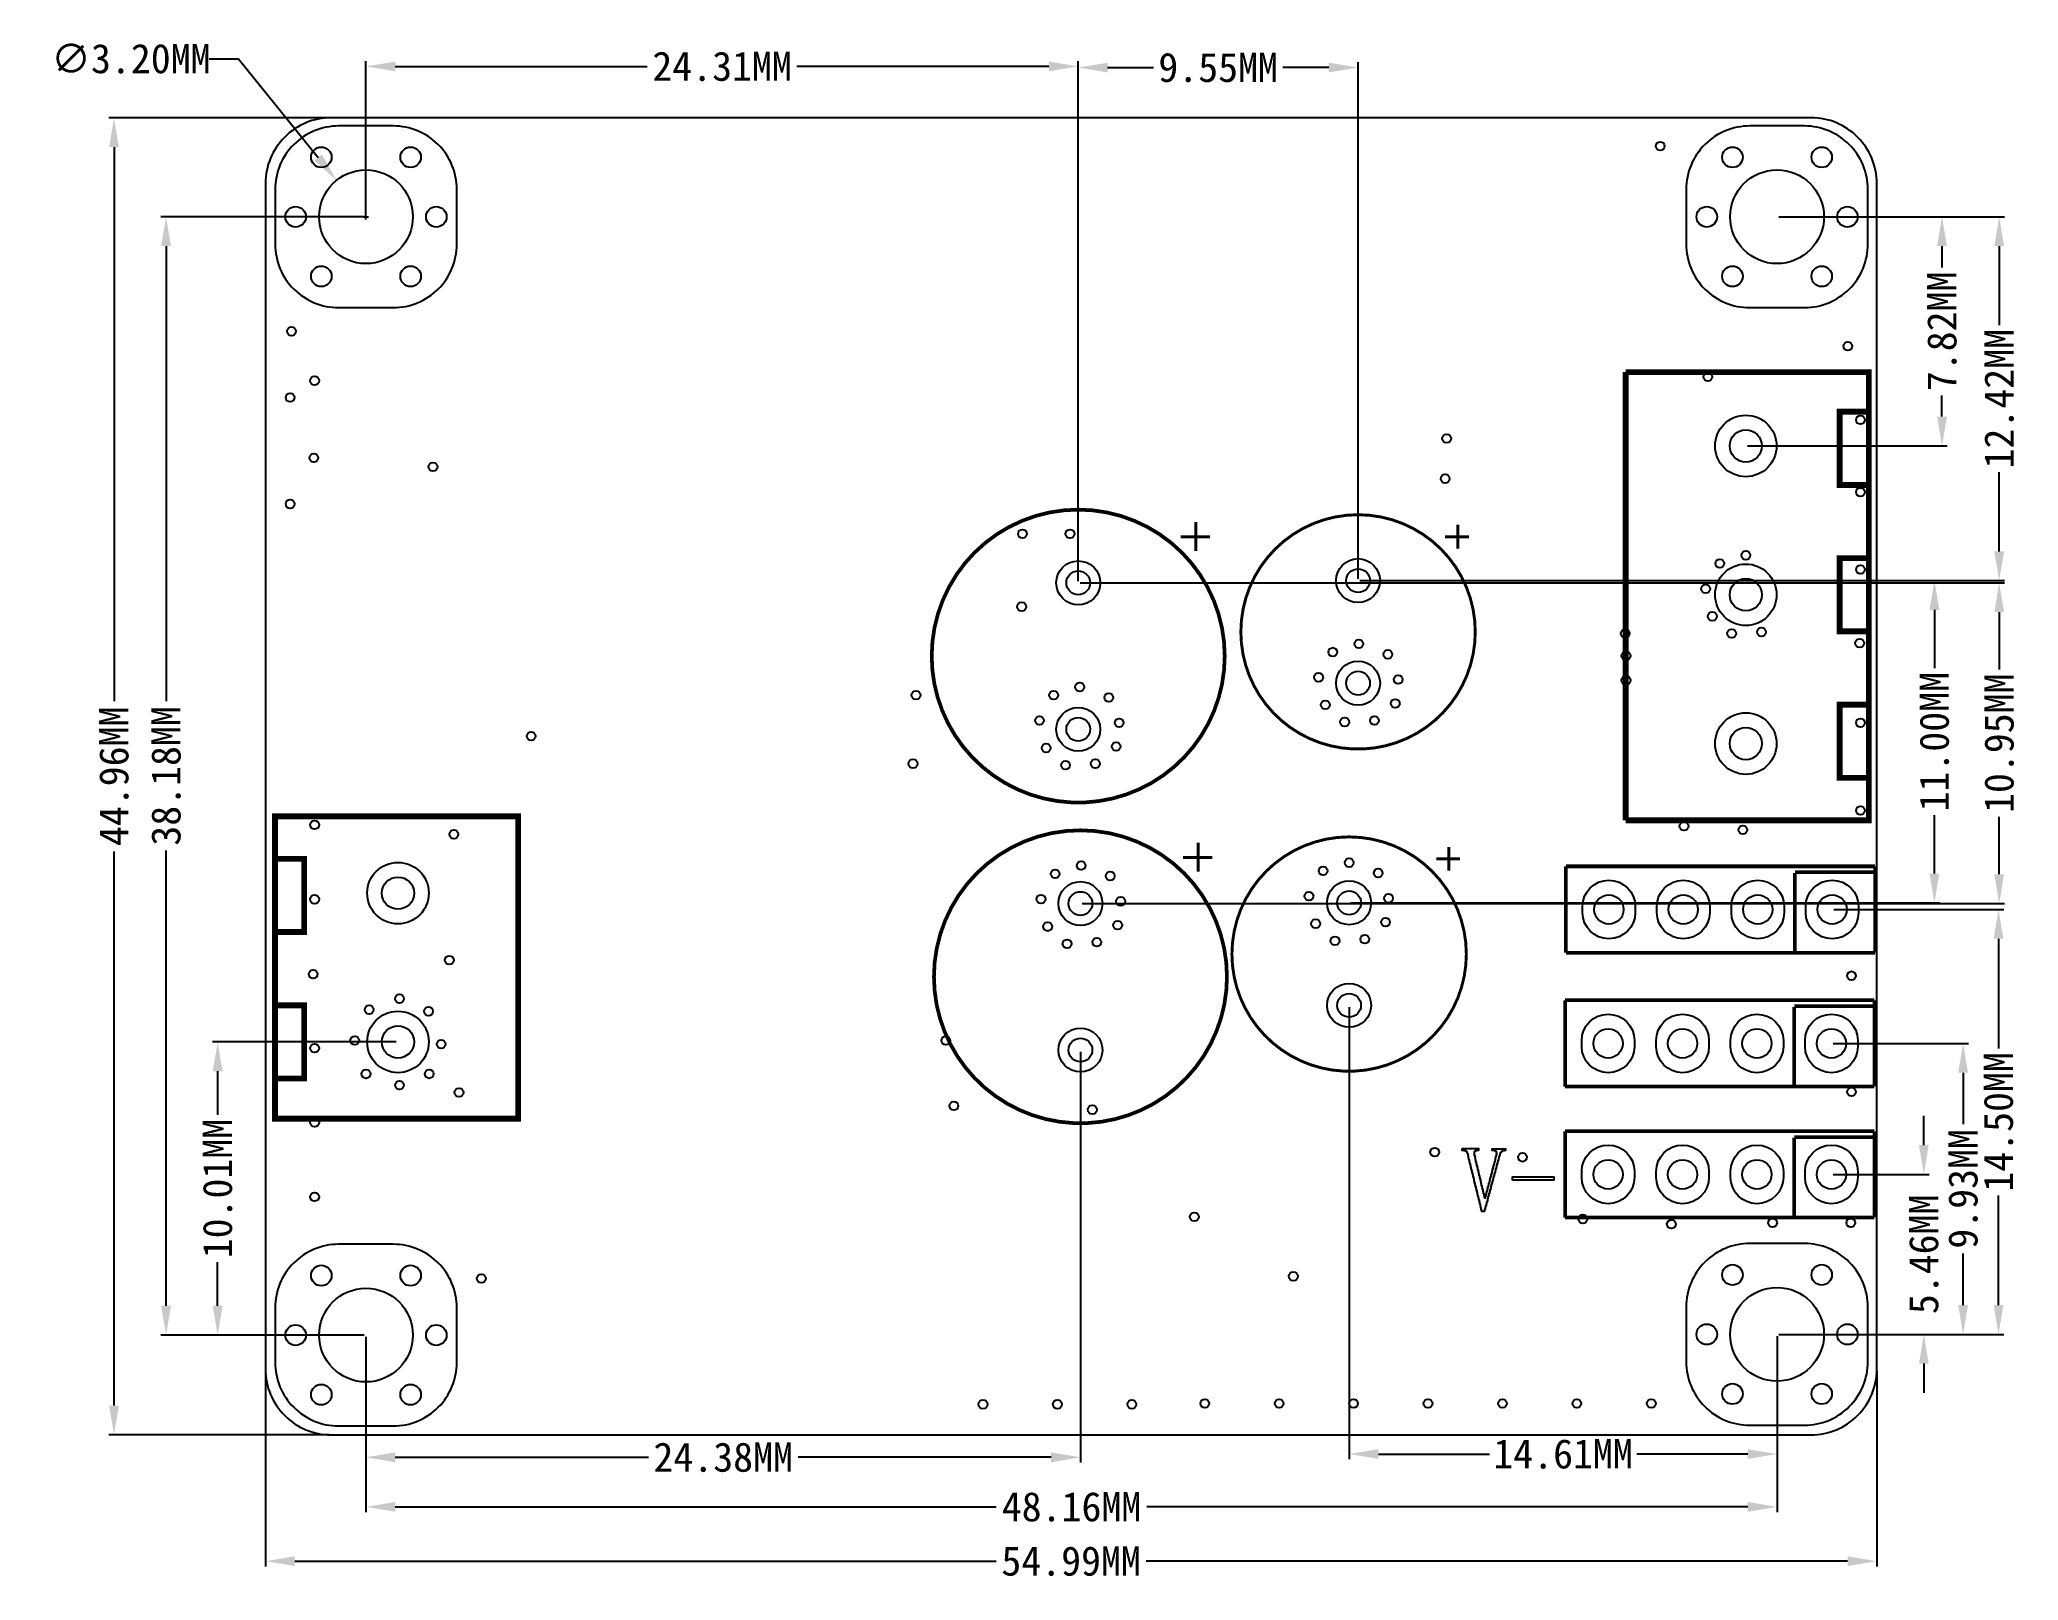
# Model space of a CAD drawing. Extents: x -7.7 to 59.8, y -5 to 47.6.
import ezdxf

# ---------------------------------------------------------------- set-up
doc = ezdxf.new("R2010")
doc.units = 0
doc.layers.get('0').update_dxf_attribs({"linetype": 'CONTINUOUS'})
doc.layers.get('Defpoints').update_dxf_attribs({"linetype": 'CONTINUOUS'})
for name, color, linetype in [('BG_OUTLINE', 254, 'CONTINUOUS'), ('BG_SILKSCREEN_TOP', 85, 'CONTINUOUS'), ('MA_NCLEGEND-1-2', 85, 'CONTINUOUS'), ('PG_SILKSCREEN_TOP', 7, 'CONTINUOUS'), ('PIN_TOP', 92, 'CONTINUOUS')]:
    doc.layers.add(name, color=color, linetype=linetype)
doc.styles.get("Standard").update_dxf_attribs({"font": 'simhei.ttf', "height": 1})
doc.dimstyles.get("Standard").update_dxf_attribs({"dimtxt": 1, "dimasz": 1, "dimexe": 0.18, "dimexo": 0.0625, "dimgap": 0.09, "dimtad": 0, "dimtoh": 1, "dimzin": 0, "dimdsep": 46, "dimtxsty": 'STANDARD', "dimcen": 0.09, "dimadec": 0, "dimazin": 0, "dimtfac": 1, "dimtofl": 0, "dimtmove": 0, "dimatfit": 3, "dimfxl": 1, "dimtolj": 1, "dimtzin": 0, "dimarcsym": 1})

# ---------------------------------------------------------------- blocks, each defined once
blk = doc.blocks.new('FIGURE_CIRCLE')
blk.add_circle((0, 0), 0.5)
blk = doc.blocks.new('*D8')
at = {"color": 0, "linetype": 'Continuous', "lineweight": -2, "transparency": 16777216}
for p, q in [((3.429, 3.341), (3.429, -2.64)), ((51.587, 3.366), (51.587, -2.64)), ((4.429, -2.46), (24.941, -2.46)), ((50.587, -2.46), (30.076, -2.46))]:
    blk.add_line(p, q, dxfattribs=at)
at = {"color": 0, "linetype": 'Continuous', "transparency": 16777216}
for points in [[(4.429, -2.293), (4.429, -2.626), (3.429, -2.46)], [(50.587, -2.293), (50.587, -2.626), (51.587, -2.46)]]:
    blk.add_solid(points, dxfattribs=at)
at = {"layer": 'Defpoints', "color": 0, "linetype": 'Continuous', "transparency": 16777216}
for p in [(3.429, 3.404), (51.587, 3.429), (51.587, -2.46)]:
    blk.add_point(p, dxfattribs=at)
at = {"color": 0, "linetype": 'Continuous', "transparency": 16777216, "insert": (27.508, -2.46), "char_height": 1, "attachment_point": 5}
blk.add_mtext('\\A1;48.16MM', dxfattribs=at)
blk = doc.blocks.new('*D9')
at = {"color": 0, "linetype": 'Continuous', "lineweight": -2, "transparency": 16777216}
for p, q in [((0, 2.173), (0, -4.495)), ((54.991, 2.173), (54.991, -4.495)), ((1, -4.315), (24.931, -4.315)), ((53.991, -4.315), (30.06, -4.315))]:
    blk.add_line(p, q, dxfattribs=at)
at = {"color": 0, "linetype": 'Continuous', "transparency": 16777216}
for points in [[(1, -4.148), (1, -4.482), (0, -4.315)], [(53.991, -4.148), (53.991, -4.482), (54.991, -4.315)]]:
    blk.add_solid(points, dxfattribs=at)
at = {"layer": 'Defpoints', "color": 0, "linetype": 'Continuous', "transparency": 16777216}
for p in [(0, 2.235), (54.991, 2.235), (0, -4.315)]:
    blk.add_point(p, dxfattribs=at)
at = {"color": 0, "linetype": 'Continuous', "transparency": 16777216, "insert": (27.495, -4.315), "char_height": 1, "attachment_point": 5}
blk.add_mtext('\\A1;54.99MM', dxfattribs=at)
blk = doc.blocks.new('*D10')
at = {"color": 0, "linetype": 'Continuous', "lineweight": -2, "transparency": 16777216}
for p, q in [((3.367, 41.58), (-3.573, 41.58)), ((-3.393, 40.58), (-3.393, 25.04)), ((-3.393, 4.404), (-3.393, 19.944)), ((3.367, 3.404), (-3.573, 3.404))]:
    blk.add_line(p, q, dxfattribs=at)
at = {"color": 0, "linetype": 'Continuous', "transparency": 16777216}
for points in [[(-3.56, 40.58), (-3.226, 40.58), (-3.393, 41.58)], [(-3.56, 4.404), (-3.226, 4.404), (-3.393, 3.404)]]:
    blk.add_solid(points, dxfattribs=at)
at = {"layer": 'Defpoints', "color": 0, "linetype": 'Continuous', "transparency": 16777216}
for p in [(-3.393, 41.58), (3.429, 41.58), (3.429, 3.404)]:
    blk.add_point(p, dxfattribs=at)
at = {"color": 0, "linetype": 'Continuous', "transparency": 16777216, "insert": (-3.393, 22.492), "char_height": 1, "attachment_point": 5, "rotation": 90}
blk.add_mtext('\\A1;38.18MM', dxfattribs=at)
blk = doc.blocks.new('*D11')
at = {"color": 0, "linetype": 'Continuous', "lineweight": -2, "transparency": 16777216}
for p, q in [((2.173, 44.958), (-5.35, 44.958)), ((-5.17, 43.958), (-5.17, 25.047)), ((-5.17, 1), (-5.17, 19.911)), ((2.173, 0), (-5.35, 0))]:
    blk.add_line(p, q, dxfattribs=at)
at = {"color": 0, "linetype": 'Continuous', "transparency": 16777216}
for points in [[(-5.336, 43.958), (-5.003, 43.958), (-5.17, 44.958)], [(-5.336, 1), (-5.003, 1), (-5.17, 0)]]:
    blk.add_solid(points, dxfattribs=at)
at = {"layer": 'Defpoints', "color": 0, "linetype": 'Continuous', "transparency": 16777216}
for p in [(2.235, 44.958), (2.235, 0), (-5.17, 0)]:
    blk.add_point(p, dxfattribs=at)
at = {"color": 0, "linetype": 'Continuous', "transparency": 16777216, "insert": (-5.17, 22.479), "char_height": 1, "attachment_point": 5, "rotation": 90}
blk.add_mtext('\\A1;44.96MM', dxfattribs=at)
blk = doc.blocks.new('*D12')
at = {"color": 0, "linetype": 'Continuous', "lineweight": -2, "transparency": 16777216}
for p, q in [((4.459, 13.411), (-1.814, 13.411)), ((-1.634, 12.411), (-1.634, 10.919)), ((-1.634, 4.404), (-1.634, 5.896)), ((3.367, 3.404), (-1.814, 3.404))]:
    blk.add_line(p, q, dxfattribs=at)
at = {"color": 0, "linetype": 'Continuous', "transparency": 16777216}
for points in [[(-1.8, 12.411), (-1.467, 12.411), (-1.634, 13.411)], [(-1.8, 4.404), (-1.467, 4.404), (-1.634, 3.404)]]:
    blk.add_solid(points, dxfattribs=at)
at = {"layer": 'Defpoints', "color": 0, "linetype": 'Continuous', "transparency": 16777216}
for p in [(4.521, 13.411), (-1.634, 3.404), (3.429, 3.404)]:
    blk.add_point(p, dxfattribs=at)
at = {"color": 0, "linetype": 'Continuous', "transparency": 16777216, "insert": (-1.634, 8.407), "char_height": 1, "attachment_point": 5, "rotation": 90}
blk.add_mtext('\\A1;10.01MM', dxfattribs=at)
blk = doc.blocks.new('*D13')
at = {"color": 0, "linetype": 'Continuous', "lineweight": -2, "transparency": 16777216}
for p, q in [((3.429, 41.642), (3.429, 46.893)), ((4.429, 46.713), (13.029, 46.713)), ((26.737, 46.713), (18.136, 46.713)), ((27.737, 29.145), (27.737, 46.893))]:
    blk.add_line(p, q, dxfattribs=at)
at = {"color": 0, "linetype": 'Continuous', "transparency": 16777216}
for points in [[(4.429, 46.879), (4.429, 46.546), (3.429, 46.713)], [(26.737, 46.879), (26.737, 46.546), (27.737, 46.713)]]:
    blk.add_solid(points, dxfattribs=at)
at = {"layer": 'Defpoints', "color": 0, "linetype": 'Continuous', "transparency": 16777216}
for p in [(27.737, 46.713), (3.429, 41.58), (27.737, 29.083)]:
    blk.add_point(p, dxfattribs=at)
at = {"color": 0, "linetype": 'Continuous', "transparency": 16777216, "insert": (15.583, 46.713), "char_height": 1, "attachment_point": 5}
blk.add_mtext('\\A1;24.31MM', dxfattribs=at)
blk = doc.blocks.new('*D14')
at = {"color": 0, "linetype": 'Continuous', "lineweight": -2, "transparency": 16777216}
for p, q in [((27.737, 29.145), (27.737, 46.854)), ((28.737, 46.674), (30.304, 46.674)), ((36.287, 46.674), (34.72, 46.674)), ((37.287, 29.222), (37.287, 46.854))]:
    blk.add_line(p, q, dxfattribs=at)
at = {"color": 0, "linetype": 'Continuous', "transparency": 16777216}
for points in [[(28.737, 46.84), (28.737, 46.507), (27.737, 46.674)], [(36.287, 46.84), (36.287, 46.507), (37.287, 46.674)]]:
    blk.add_solid(points, dxfattribs=at)
at = {"layer": 'Defpoints', "color": 0, "linetype": 'Continuous', "transparency": 16777216}
for p in [(37.287, 46.674), (27.737, 29.083), (37.287, 29.159)]:
    blk.add_point(p, dxfattribs=at)
at = {"color": 0, "linetype": 'Continuous', "transparency": 16777216, "insert": (32.512, 46.674), "char_height": 1, "attachment_point": 5}
blk.add_mtext('\\A1;9.55MM', dxfattribs=at)
blk = doc.blocks.new('*D15')
at = {"color": 0, "linetype": 'Continuous', "lineweight": -2, "transparency": 16777216}
for p, q in [((51.65, 41.58), (57.396, 41.58)), ((57.216, 40.58), (57.216, 39.854)), ((57.216, 34.757), (57.216, 35.483)), ((50.583, 33.757), (57.396, 33.757))]:
    blk.add_line(p, q, dxfattribs=at)
at = {"color": 0, "linetype": 'Continuous', "transparency": 16777216}
for points in [[(57.05, 40.58), (57.383, 40.58), (57.216, 41.58)], [(57.05, 34.757), (57.383, 34.757), (57.216, 33.757)]]:
    blk.add_solid(points, dxfattribs=at)
at = {"layer": 'Defpoints', "color": 0, "linetype": 'Continuous', "transparency": 16777216}
for p in [(51.587, 41.58), (57.216, 41.58), (50.521, 33.757)]:
    blk.add_point(p, dxfattribs=at)
at = {"color": 0, "linetype": 'Continuous', "transparency": 16777216, "insert": (57.216, 37.668), "char_height": 1, "attachment_point": 5, "rotation": 90}
blk.add_mtext('\\A1;7.82MM', dxfattribs=at)
blk = doc.blocks.new('*D16')
at = {"color": 0, "linetype": 'Continuous', "lineweight": -2, "transparency": 16777216}
for p, q in [((51.65, 41.58), (59.348, 41.58)), ((59.168, 40.58), (59.168, 37.881)), ((59.168, 30.159), (59.168, 32.858)), ((37.35, 29.159), (59.348, 29.159))]:
    blk.add_line(p, q, dxfattribs=at)
at = {"color": 0, "linetype": 'Continuous', "transparency": 16777216}
for points in [[(59.001, 40.58), (59.335, 40.58), (59.168, 41.58)], [(59.001, 30.159), (59.335, 30.159), (59.168, 29.159)]]:
    blk.add_solid(points, dxfattribs=at)
at = {"layer": 'Defpoints', "color": 0, "linetype": 'Continuous', "transparency": 16777216}
for p in [(51.587, 41.58), (59.168, 41.58), (37.287, 29.159)]:
    blk.add_point(p, dxfattribs=at)
at = {"color": 0, "linetype": 'Continuous', "transparency": 16777216, "insert": (59.168, 35.369), "char_height": 1, "attachment_point": 5, "rotation": 90}
blk.add_mtext('\\A1;12.42MM', dxfattribs=at)
blk = doc.blocks.new('*D17')
at = {"color": 0, "linetype": 'Continuous', "lineweight": -2, "transparency": 16777216}
for p, q in [((56.596, 9.89), (56.596, 10.89)), ((53.504, 8.89), (56.776, 8.89)), ((51.65, 3.429), (56.776, 3.429)), ((56.596, 2.429), (56.596, 1.429))]:
    blk.add_line(p, q, dxfattribs=at)
at = {"color": 0, "linetype": 'Continuous', "transparency": 16777216}
for points in [[(56.429, 9.89), (56.763, 9.89), (56.596, 8.89)], [(56.429, 2.429), (56.763, 2.429), (56.596, 3.429)]]:
    blk.add_solid(points, dxfattribs=at)
at = {"layer": 'Defpoints', "color": 0, "linetype": 'Continuous', "transparency": 16777216}
for p in [(53.442, 8.89), (56.596, 8.89), (51.587, 3.429)]:
    blk.add_point(p, dxfattribs=at)
at = {"color": 0, "linetype": 'Continuous', "transparency": 16777216, "insert": (56.596, 6.159), "char_height": 1, "attachment_point": 5, "rotation": 90}
blk.add_mtext('\\A1;5.46MM', dxfattribs=at)
blk = doc.blocks.new('*D18')
at = {"color": 0, "linetype": 'Continuous', "lineweight": -2, "transparency": 16777216}
for p, q in [((53.504, 13.36), (58.117, 13.36)), ((57.937, 12.36), (57.937, 10.603)), ((57.937, 4.429), (57.937, 6.187)), ((51.65, 3.429), (58.117, 3.429))]:
    blk.add_line(p, q, dxfattribs=at)
at = {"color": 0, "linetype": 'Continuous', "transparency": 16777216}
for points in [[(57.77, 12.36), (58.103, 12.36), (57.937, 13.36)], [(57.77, 4.429), (58.103, 4.429), (57.937, 3.429)]]:
    blk.add_solid(points, dxfattribs=at)
at = {"layer": 'Defpoints', "color": 0, "linetype": 'Continuous', "transparency": 16777216}
for p in [(53.442, 13.36), (51.587, 3.429), (57.937, 3.429)]:
    blk.add_point(p, dxfattribs=at)
at = {"color": 0, "linetype": 'Continuous', "transparency": 16777216, "insert": (57.937, 8.395), "char_height": 1, "attachment_point": 5, "rotation": 90}
blk.add_mtext('\\A1;9.93MM', dxfattribs=at)
blk = doc.blocks.new('*D19')
at = {"color": 0, "linetype": 'Continuous', "lineweight": -2, "transparency": 16777216}
for p, q in [((53.53, 17.932), (59.325, 17.932)), ((59.145, 16.932), (59.145, 13.192)), ((59.145, 4.429), (59.145, 8.169)), ((51.65, 3.429), (59.325, 3.429))]:
    blk.add_line(p, q, dxfattribs=at)
at = {"color": 0, "linetype": 'Continuous', "transparency": 16777216}
for points in [[(58.979, 16.932), (59.312, 16.932), (59.145, 17.932)], [(58.979, 4.429), (59.312, 4.429), (59.145, 3.429)]]:
    blk.add_solid(points, dxfattribs=at)
at = {"layer": 'Defpoints', "color": 0, "linetype": 'Continuous', "transparency": 16777216}
for p in [(53.467, 17.932), (51.587, 3.429), (59.145, 3.429)]:
    blk.add_point(p, dxfattribs=at)
at = {"color": 0, "linetype": 'Continuous', "transparency": 16777216, "insert": (59.145, 10.681), "char_height": 1, "attachment_point": 5, "rotation": 90}
blk.add_mtext('\\A1;14.50MM', dxfattribs=at)
blk = doc.blocks.new('*D21')
at = {"color": 0, "linetype": 'Continuous', "lineweight": -2, "transparency": 16777216}
for p, q in [((27.799, 29.083), (59.348, 29.083)), ((59.168, 28.083), (59.168, 26.121)), ((59.168, 19.136), (59.168, 21.098)), ((27.876, 18.136), (59.348, 18.136))]:
    blk.add_line(p, q, dxfattribs=at)
at = {"color": 0, "linetype": 'Continuous', "transparency": 16777216}
for points in [[(59.001, 28.083), (59.335, 28.083), (59.168, 29.083)], [(59.001, 19.136), (59.335, 19.136), (59.168, 18.136)]]:
    blk.add_solid(points, dxfattribs=at)
at = {"layer": 'Defpoints', "color": 0, "linetype": 'Continuous', "transparency": 16777216}
for p in [(27.737, 29.083), (59.168, 29.083), (27.813, 18.136)]:
    blk.add_point(p, dxfattribs=at)
at = {"color": 0, "linetype": 'Continuous', "transparency": 16777216, "insert": (59.168, 23.609), "char_height": 1, "attachment_point": 5, "rotation": 90}
blk.add_mtext('\\A1;10.95MM', dxfattribs=at)
blk = doc.blocks.new('*D22')
at = {"color": 0, "linetype": 'Continuous', "lineweight": -2, "transparency": 16777216}
for p, q in [((37.35, 29.159), (57.137, 29.159)), ((56.957, 28.159), (56.957, 26.171)), ((56.957, 19.161), (56.957, 21.149)), ((37.045, 18.161), (57.137, 18.161))]:
    blk.add_line(p, q, dxfattribs=at)
at = {"color": 0, "linetype": 'Continuous', "transparency": 16777216}
for points in [[(56.791, 28.159), (57.124, 28.159), (56.957, 29.159)], [(56.791, 19.161), (57.124, 19.161), (56.957, 18.161)]]:
    blk.add_solid(points, dxfattribs=at)
at = {"layer": 'Defpoints', "color": 0, "linetype": 'Continuous', "transparency": 16777216}
for p in [(37.287, 29.159), (56.957, 29.159), (36.982, 18.161)]:
    blk.add_point(p, dxfattribs=at)
at = {"color": 0, "linetype": 'Continuous', "transparency": 16777216, "insert": (56.957, 23.66), "char_height": 1, "attachment_point": 5, "rotation": 90}
blk.add_mtext('\\A1;11.00MM', dxfattribs=at)
blk = doc.blocks.new('*D23')
at = {"color": 0, "linetype": 'Continuous', "lineweight": -2, "transparency": 16777216}
for p, q in [((27.813, 13.073), (27.813, -0.948)), ((3.429, 3.341), (3.429, -0.948)), ((4.429, -0.768), (13.068, -0.768)), ((26.813, -0.768), (18.174, -0.768))]:
    blk.add_line(p, q, dxfattribs=at)
at = {"color": 0, "linetype": 'Continuous', "transparency": 16777216}
for points in [[(4.429, -0.601), (4.429, -0.935), (3.429, -0.768)], [(26.813, -0.601), (26.813, -0.935), (27.813, -0.768)]]:
    blk.add_solid(points, dxfattribs=at)
at = {"layer": 'Defpoints', "color": 0, "linetype": 'Continuous', "transparency": 16777216}
for p in [(27.813, 13.136), (3.429, 3.404), (3.429, -0.768)]:
    blk.add_point(p, dxfattribs=at)
at = {"color": 0, "linetype": 'Continuous', "transparency": 16777216, "insert": (15.621, -0.768), "char_height": 1, "attachment_point": 5}
blk.add_mtext('\\A1;24.38MM', dxfattribs=at)
blk = doc.blocks.new('*D24')
at = {"color": 0, "linetype": 'Continuous', "lineweight": -2, "transparency": 16777216}
for p, q in [((36.982, 14.599), (36.982, -0.836)), ((51.587, 3.366), (51.587, -0.836)), ((37.982, -0.656), (41.774, -0.656)), ((50.587, -0.656), (46.796, -0.656))]:
    blk.add_line(p, q, dxfattribs=at)
at = {"color": 0, "linetype": 'Continuous', "transparency": 16777216}
for points in [[(37.982, -0.49), (37.982, -0.823), (36.982, -0.656)], [(50.587, -0.49), (50.587, -0.823), (51.587, -0.656)]]:
    blk.add_solid(points, dxfattribs=at)
at = {"layer": 'Defpoints', "color": 0, "linetype": 'Continuous', "transparency": 16777216}
for p in [(36.982, 14.661), (51.587, 3.429), (51.587, -0.656)]:
    blk.add_point(p, dxfattribs=at)
at = {"color": 0, "linetype": 'Continuous', "transparency": 16777216, "insert": (44.285, -0.656), "char_height": 1, "attachment_point": 5}
blk.add_mtext('\\A1;14.61MM', dxfattribs=at)
blk = doc.blocks.new('*D26')
at = {"color": 0, "linetype": 'Continuous', "lineweight": -2, "transparency": 16777216}
for p, q in [((-1.926, 46.973), (-0.926, 46.973)), ((-0.926, 46.973), (1.796, 43.603)), ((3.339, 41.58), (3.519, 41.58)), ((3.429, 41.49), (3.429, 41.67))]:
    blk.add_line(p, q, dxfattribs=at)
at = {"color": 0, "linetype": 'Continuous', "transparency": 16777216}
blk.add_solid([(1.925, 43.707), (1.666, 43.498), (2.424, 42.825)], dxfattribs=at)
at = {"layer": 'Defpoints', "color": 0, "linetype": 'Continuous', "transparency": 16777216}
for p in [(2.424, 42.825), (4.434, 40.335)]:
    blk.add_point(p, dxfattribs=at)
at = {"color": 0, "linetype": 'Continuous', "transparency": 16777216, "insert": (-4.595, 46.973), "char_height": 1, "attachment_point": 5}
blk.add_mtext('\\A1;∅3.20MM', dxfattribs=at)

msp = doc.modelspace()

# ---------------------------------------------------------------- linework, layer by layer
at = {"linetype": 'Continuous'}
msp.add_circle((3.429, 41.5798), 1.6, dxfattribs=at)
at = {"layer": 'BG_OUTLINE'}
msp.add_lwpolyline([(2.2352, 0), (52.7558, 0, 0.414214), (54.991, 2.2352), (54.991, 42.7228, 0.414214), (52.7558, 44.958), (2.2352, 44.958, 0.414214), (0, 42.7228), (0, 2.2352, 0.414214), (2.2352, 0)], format="xyb", dxfattribs=at)
at = {"layer": 'BG_SILKSCREEN_TOP'}
for points in [[(40.845334, 9.773158), (41.397072, 9.773158), (41.397072, 9.706813), (41.332353, 9.706813), (41.332353, 9.690659), (41.283788, 9.690659), (41.283788, 9.674454), (41.267634, 9.674454), (41.267634, 9.658299), (41.251429, 9.658299), (41.251429, 9.530486), (41.267634, 9.530486), (41.267634, 9.465767), (41.283788, 9.465767), (41.283788, 9.384843), (41.299994, 9.384843), (41.299994, 9.320124), (41.316148, 9.320124), (41.316148, 9.255404), (41.332353, 9.255404), (41.332353, 9.190685), (41.348508, 9.190685), (41.348508, 9.125966), (41.364713, 9.125966), (41.364713, 9.045092), (41.380867, 9.045092), (41.380867, 8.980373), (41.397072, 8.980373), (41.397072, 8.915654), (41.413227, 8.915654), (41.413227, 8.850935), (41.429432, 8.850935), (41.429432, 8.786216), (41.445586, 8.786216), (41.445586, 8.721496), (41.461792, 8.721496), (41.461792, 8.640572), (41.477946, 8.640572), (41.477946, 8.575853), (41.494151, 8.575853), (41.494151, 8.511134), (41.510306, 8.511134), (41.510306, 8.446414), (41.526511, 8.446414), (41.526511, 8.381695), (41.542665, 8.381695), (41.542665, 8.300822), (41.55887, 8.300822), (41.55887, 8.236102), (41.575025, 8.236102), (41.575025, 8.171383), (41.59123, 8.171383), (41.59123, 8.106664), (41.607384, 8.106664), (41.607384, 8.090459), (41.638118, 8.090459), (41.638118, 8.155178), (41.654324, 8.155178), (41.654324, 8.219897), (41.670478, 8.219897), (41.670478, 8.284616), (41.686683, 8.284616), (41.686683, 8.333181), (41.702838, 8.333181), (41.702838, 8.3979), (41.719043, 8.3979), (41.719043, 8.46262), (41.735197, 8.46262), (41.735197, 8.527339), (41.751402, 8.527339), (41.751402, 8.592058), (41.767557, 8.592058), (41.767557, 8.640572), (41.783762, 8.640572), (41.783762, 8.705291), (41.799916, 8.705291), (41.799916, 8.77001), (41.816122, 8.77001), (41.816122, 8.83473), (41.832276, 8.83473), (41.832276, 8.899449), (41.848481, 8.899449), (41.848481, 8.948014), (41.864636, 8.948014), (41.864636, 9.012733), (41.880841, 9.012733), (41.880841, 9.077452), (41.896995, 9.077452), (41.896995, 9.142171), (41.9132, 9.142171), (41.9132, 9.20689), (41.929355, 9.20689), (41.929355, 9.255404), (41.94556, 9.255404), (41.94556, 9.320124), (41.961714, 9.320124), (41.961714, 9.384843), (41.97792, 9.384843), (41.97792, 9.449562), (41.994074, 9.449562), (41.994074, 9.514281), (42.010279, 9.514281), (42.010279, 9.579), (42.026434, 9.579), (42.026434, 9.609734), (42.010279, 9.609734), (42.010279, 9.674454), (41.994074, 9.674454), (41.994074, 9.690659), (41.94556, 9.690659), (41.94556, 9.706813), (41.864636, 9.706813), (41.864636, 9.757004), (42.319296, 9.757004), (42.319296, 9.706813), (42.270782, 9.706813), (42.270782, 9.690659), (42.206062, 9.690659), (42.206062, 9.674454), (42.189857, 9.674454), (42.189857, 9.658299), (42.173703, 9.658299), (42.173703, 9.642094), (42.157498, 9.642094), (42.157498, 9.62594), (42.141343, 9.62594), (42.141343, 9.59358), (42.125138, 9.59358), (42.125138, 9.545015), (42.108984, 9.545015), (42.108984, 9.496501), (42.092778, 9.496501), (42.092778, 9.431782), (42.076624, 9.431782), (42.076624, 9.367063), (42.060419, 9.367063), (42.060419, 9.318498), (42.044264, 9.318498), (42.044264, 9.253779), (42.028059, 9.253779), (42.028059, 9.18906), (42.011905, 9.18906), (42.011905, 9.140546), (41.9957, 9.140546), (41.9957, 9.075826), (41.979545, 9.075826), (41.979545, 9.011107), (41.96334, 9.011107), (41.96334, 8.946388), (41.947186, 8.946388), (41.947186, 8.897823), (41.93098, 8.897823), (41.93098, 8.833104), (41.914826, 8.833104), (41.914826, 8.768385), (41.898621, 8.768385), (41.898621, 8.719871), (41.882466, 8.719871), (41.882466, 8.655152), (41.866261, 8.655152), (41.866261, 8.590432), (41.850107, 8.590432), (41.850107, 8.541868), (41.833902, 8.541868), (41.833902, 8.477148), (41.817747, 8.477148), (41.817747, 8.412429), (41.801542, 8.412429), (41.801542, 8.363915), (41.785388, 8.363915), (41.785388, 8.299196), (41.769182, 8.299196), (41.769182, 8.234477), (41.753028, 8.234477), (41.753028, 8.185912), (41.736823, 8.185912), (41.736823, 8.121193), (41.720668, 8.121193), (41.720668, 8.056474), (41.704463, 8.056474), (41.704463, 7.991754), (41.688309, 7.991754), (41.688309, 7.94324), (41.672104, 7.94324), (41.672104, 7.878521), (41.655949, 7.878521), (41.655949, 7.813802), (41.639744, 7.813802), (41.639744, 7.765237), (41.62359, 7.765237), (41.62359, 7.700518), (41.607384, 7.700518), (41.607384, 7.635799), (41.59123, 7.635799), (41.59123, 7.619644), (41.50868, 7.619644), (41.50868, 7.668158), (41.492526, 7.668158), (41.492526, 7.732878), (41.47632, 7.732878), (41.47632, 7.797597), (41.460166, 7.797597), (41.460166, 7.878521), (41.443961, 7.878521), (41.443961, 7.94324), (41.427806, 7.94324), (41.427806, 8.00796), (41.411601, 8.00796), (41.411601, 8.072679), (41.395447, 8.072679), (41.395447, 8.137398), (41.379242, 8.137398), (41.379242, 8.202117), (41.363087, 8.202117), (41.363087, 8.266836), (41.346882, 8.266836), (41.346882, 8.331556), (41.330728, 8.331556), (41.330728, 8.396275), (41.314522, 8.396275), (41.314522, 8.460994), (41.298368, 8.460994), (41.298368, 8.525713), (41.282163, 8.525713), (41.282163, 8.590432), (41.266008, 8.590432), (41.266008, 8.655152), (41.249803, 8.655152), (41.249803, 8.736025), (41.233649, 8.736025), (41.233649, 8.800744), (41.217444, 8.800744), (41.217444, 8.865464), (41.201289, 8.865464), (41.201289, 8.930183), (41.185084, 8.930183), (41.185084, 8.994902), (41.16893, 8.994902), (41.16893, 9.059621), (41.152724, 9.059621), (41.152724, 9.12434), (41.13657, 9.12434), (41.13657, 9.18906), (41.120365, 9.18906), (41.120365, 9.253779), (41.10421, 9.253779), (41.10421, 9.318498), (41.088005, 9.318498), (41.088005, 9.383217), (41.071851, 9.383217), (41.071851, 9.447936), (41.055646, 9.447936), (41.055646, 9.512656), (41.039491, 9.512656), (41.039491, 9.59358), (41.023286, 9.59358), (41.023286, 9.62594), (41.007132, 9.62594), (41.007132, 9.658299), (40.990926, 9.658299), (40.990926, 9.674454), (40.974772, 9.674454), (40.974772, 9.690659), (40.910053, 9.690659), (40.910053, 9.706813), (40.845334, 9.706813)], [(42.560392, 8.687511), (42.560392, 8.80237), (43.969635, 8.80237), (43.969635, 8.687511)]]:
    msp.add_lwpolyline(points, close=True, dxfattribs=at)
at = {"layer": 'PG_SILKSCREEN_TOP'}
for points, const_width in [([(46.520608, 20.97659), (54.720592, 20.97659), (54.720592, 36.27661), (46.420608, 36.27661)], 0.2), ([(46.420608, 20.97659), (46.420608, 36.27661)], 0.2), ([(54.720592, 32.426605), (53.720594, 32.426605), (53.720594, 34.9266), (54.720592, 34.9266)], 0.2), ([(31.75, 31.1658), (31.75, 30.165802)], 0.1), ([(40.6908, 30.2514), (40.6908, 31.0642)], 0.1), ([(31.238596, 30.658689), (32.238594, 30.658689)], 0.1), ([(40.259, 30.6578), (41.0718, 30.6578)], 0.1), ([(54.720592, 27.42659), (53.720594, 27.42659), (53.720594, 29.92661), (54.720592, 29.92661)], 0.2), ([(54.720592, 22.4266), (53.720594, 22.4266), (53.720594, 24.926595), (54.720592, 24.926595)], 0.2), ([(0.321208, 19.951192), (0.321208, 21.11121), (8.621192, 21.11121), (8.621192, 10.79119), (0.321208, 10.79119), (0.321208, 19.951192)], 0.2), ([(8.621192, 21.11121), (8.521192, 21.11121)], 0.2), ([(46.420608, 20.97659), (46.520608, 20.97659)], 0.2), ([(31.8262, 20.2184), (31.8262, 19.218402)], 0.1), ([(0.321208, 19.6612), (1.321206, 19.6612), (1.321206, 17.161205), (0.321208, 17.161205)], 0.2), ([(31.314796, 19.711289), (32.314794, 19.711289)], 0.1), ([(39.9542, 19.6596), (40.767, 19.6596)], 0.1), ([(40.386, 19.2532), (40.386, 20.066)], 0.1), ([(44.380709, 19.406895), (54.933291, 19.406895)], 0.127), ([(44.380709, 16.457905), (44.380709, 19.406895)], 0.127), ([(54.9148, 19.2024), (52.197, 19.2024)], 0.127), ([(52.197, 16.4624), (52.197, 19.181801)], 0.127), ([(54.933291, 19.406895), (54.933291, 16.464407)], 0.127), ([(54.931005, 16.457905), (44.380709, 16.457905)], 0.127), ([(44.355309, 14.834895), (54.907891, 14.834895)], 0.127), ([(44.355309, 11.885905), (44.355309, 14.834895)], 0.127), ([(54.907891, 14.834895), (54.907891, 11.892407)], 0.127), ([(0.321208, 14.66121), (1.321206, 14.66121), (1.321206, 12.16119), (0.321208, 12.16119)], 0.2), ([(54.8894, 14.6304), (52.1716, 14.6304)], 0.127), ([(52.1716, 11.8904), (52.1716, 14.609801)], 0.127), ([(54.905605, 11.885905), (44.355309, 11.885905)], 0.127), ([(44.355309, 10.364495), (54.907891, 10.364495)], 0.127), ([(44.355309, 7.415505), (44.355309, 10.364495)], 0.127), ([(54.8894, 10.16), (52.1716, 10.16)], 0.127), ([(52.1716, 7.42), (52.1716, 10.139401)], 0.127), ([(54.907891, 10.364495), (54.907891, 7.422007)], 0.127), ([(54.905605, 7.415505), (44.355309, 7.415505)], 0.127)]:
    msp.add_lwpolyline(points, dxfattribs=dict(at, const_width=const_width))
for points, const_width in [([(32.736815, 26.583005, 0.999999), (22.736785, 26.583005, 1.000001), (32.736815, 26.583005)], 0.127), ([(41.287192, 27.409191, 0.999999), (33.287208, 27.409216, 1.000001), (41.287192, 27.409191)], 0.1), ([(32.813015, 15.635605, 0.999999), (22.812985, 15.635605, 1.000001), (32.813015, 15.635605)], 0.127), ([(40.982392, 16.410991, 0.999999), (32.982408, 16.411016, 1.000001), (40.982392, 16.410991)], 0.1)]:
    msp.add_lwpolyline(points, format="xyb", dxfattribs=dict(at, const_width=const_width))
at = {"layer": 'PIN_TOP'}
for points in [[(4.362298, 44.679794), (2.495702, 44.679794, 0.414214), (0.329006, 42.513098), (0.329006, 40.646502, 0.414214), (2.495702, 38.479806), (4.362298, 38.479806, 0.414214), (6.528994, 40.646502), (6.528994, 42.513098, 0.414214)], [(52.520698, 44.679794), (50.654102, 44.679794, 0.414214), (48.487406, 42.513098), (48.487406, 40.646502, 0.414214), (50.654102, 38.479806), (52.520698, 38.479806, 0.414214), (54.687394, 40.646502), (54.687394, 42.513098, 0.414214)], [(44.946951, 17.832451), (44.946951, 18.032349, -1), (46.747049, 18.032349), (46.747049, 17.832451, -1)], [(47.486951, 17.832451), (47.486951, 18.032349, -1), (49.287049, 18.032349), (49.287049, 17.832451, -1)], [(50.026951, 17.832451), (50.026951, 18.032349, -1), (51.827049, 18.032349), (51.827049, 17.832451, -1)], [(52.566951, 17.832451), (52.566951, 18.032349, -1), (54.367049, 18.032349), (54.367049, 17.832451, -1)], [(44.921551, 13.260451), (44.921551, 13.460349, -1), (46.721649, 13.460349), (46.721649, 13.260451, -1)], [(47.461551, 13.260451), (47.461551, 13.460349, -1), (49.261649, 13.460349), (49.261649, 13.260451, -1)], [(50.001551, 13.260451), (50.001551, 13.460349, -1), (51.801649, 13.460349), (51.801649, 13.260451, -1)], [(52.541551, 13.260451), (52.541551, 13.460349, -1), (54.341649, 13.460349), (54.341649, 13.260451, -1)], [(44.921551, 8.790051), (44.921551, 8.989949, -1), (46.721649, 8.989949), (46.721649, 8.790051, -1)], [(47.461551, 8.790051), (47.461551, 8.989949, -1), (49.261649, 8.989949), (49.261649, 8.790051, -1)], [(50.001551, 8.790051), (50.001551, 8.989949, -1), (51.801649, 8.989949), (51.801649, 8.790051, -1)], [(52.541551, 8.790051), (52.541551, 8.989949, -1), (54.341649, 8.989949), (54.341649, 8.790051, -1)], [(4.362298, 6.503594), (2.495702, 6.503594, 0.414214), (0.329006, 4.336898), (0.329006, 2.470302, 0.414214), (2.495702, 0.303606), (4.362298, 0.303606, 0.414214), (6.528994, 2.470302), (6.528994, 4.336898, 0.414214)], [(52.520698, 6.528994), (50.654102, 6.528994, 0.414214), (48.487406, 4.362298), (48.487406, 2.495702, 0.414214), (50.654102, 0.329006), (52.520698, 0.329006, 0.414214), (54.687394, 2.495702), (54.687394, 4.362298, 0.414214)]]:
    msp.add_lwpolyline(points, format="xyb", close=True, dxfattribs=at)
for centre, radius in [((50.5206, 33.7566), 1.049998), ((27.7368, 29.083), 0.749999), ((37.2872, 29.1592), 0.749999), ((50.5206, 28.6766), 1.049998), ((37.2872, 25.659207), 0.749999), ((27.7368, 24.08301), 0.749999), ((50.5206, 23.5966), 1.049998), ((4.5212, 18.4912), 1.049998), ((36.9824, 18.161), 0.749999), ((27.813, 18.1356), 0.749999), ((36.9824, 14.661007), 0.749999), ((4.5212, 13.4112), 1.049998), ((27.813, 13.13561), 0.749999)]:
    msp.add_circle(centre, radius, dxfattribs=at)

# ---------------------------------------------------------------- block references
at = {"layer": 'MA_NCLEGEND-1-2'}
for p, xscale, yscale in [((1.905, 43.6118), 0.699999, 0.699999), ((4.953, 43.6118), 0.699999, 0.699999), ((47.5996, 43.9928), 0.299999, 0.299999), ((50.0634, 43.6118), 0.699999, 0.699999), ((53.1114, 43.6118), 0.699999, 0.699999), ((3.429, 41.5798), 3.199993999999999, 3.199993999999999), ((51.5874, 41.5798), 3.199993999999999, 3.199993999999999), ((1.029005, 41.5798), 0.699999, 0.699999), ((5.828995, 41.5798), 0.699999, 0.699999), ((49.187405, 41.5798), 0.699999, 0.699999), ((53.987395, 41.5798), 0.699999, 0.699999), ((1.905, 39.5478), 0.699999, 0.699999), ((4.953, 39.5478), 0.699999, 0.699999), ((50.0634, 39.5478), 0.699999, 0.699999), ((53.1114, 39.5478), 0.699999, 0.699999), ((0.889, 37.6682), 0.299999, 0.299999), ((54.0004, 37.1602), 0.299999, 0.299999), ((1.6764, 35.986491), 0.299999, 0.299999), ((49.2252, 36.1188), 0.299999, 0.299999), ((0.8382, 35.4076), 0.299999, 0.299999), ((54.4322, 34.6456), 0.299999, 0.299999), ((40.3098, 34.0106), 0.299999, 0.299999), ((50.5206, 33.7566), 1.099998, 1.099998), ((1.651, 33.3502), 0.299999, 0.299999), ((5.715, 33.0454), 0.299999, 0.299999), ((40.259, 32.639), 0.299999, 0.299999), ((0.8382, 31.7754), 0.299999, 0.299999), ((54.4322, 32.1818), 0.299999, 0.299999), ((25.8318, 30.7594), 0.299999, 0.299999), ((27.4574, 30.7594), 0.299999, 0.299999), ((49.6316, 29.7434), 0.299999, 0.299999), ((50.5206, 30.0228), 0.299999, 0.299999), ((27.7368, 29.083), 0.8100059999999999, 0.8100059999999999), ((37.2872, 29.1592), 0.8100059999999999, 0.8100059999999999), ((50.5206, 28.6766), 1.099998, 1.099998), ((54.4322, 29.5402), 0.299999, 0.299999), ((25.8064, 28.2702), 0.299999, 0.299999), ((49.149, 28.8798), 0.299999, 0.299999), ((49.3776, 27.94), 0.299999, 0.299999), ((37.3126, 27.0002), 0.299999, 0.299999), ((46.4058, 27.3558), 0.299999, 0.299999), ((50.038, 27.3558), 0.299999, 0.299999), ((51.054, 27.4066), 0.299999, 0.299999), ((54.4068, 27.0256), 0.299999, 0.299999), ((36.4236, 26.7208), 0.299999, 0.299999), ((38.3032, 26.6446), 0.299999, 0.299999), ((46.4312, 26.5938), 0.299999, 0.299999), ((27.7876, 25.527), 0.299999, 0.299999), ((35.941, 25.8572), 0.299999, 0.299999), ((37.2872, 25.659207), 0.8100059999999999, 0.8100059999999999), ((38.6588, 25.781), 0.299999, 0.299999), ((46.4312, 25.7556), 0.299999, 0.299999), ((22.1996, 25.2476), 0.299999, 0.299999), ((26.8986, 25.2476), 0.299999, 0.299999), ((28.7782, 25.1714), 0.299999, 0.299999), ((36.1696, 24.9174), 0.299999, 0.299999), ((38.5572, 24.9682), 0.299999, 0.299999), ((26.416, 24.384), 0.299999, 0.299999), ((27.7368, 24.08301), 0.8100059999999999, 0.8100059999999999), ((29.1338, 24.3078), 0.299999, 0.299999), ((36.83, 24.3332), 0.299999, 0.299999), ((37.846, 24.384), 0.299999, 0.299999), ((54.4322, 24.3078), 0.299999, 0.299999), ((9.0678, 23.8506), 0.299999, 0.299999), ((29.0322, 23.495), 0.299999, 0.299999), ((50.5206, 23.5966), 1.099998, 1.099998), ((22.098, 22.9108), 0.299999, 0.299999), ((26.6446, 23.4442), 0.299999, 0.299999), ((27.305, 22.86), 0.299999, 0.299999), ((28.321, 22.9108), 0.299999, 0.299999), ((1.6764, 20.820228), 0.299999, 0.299999), ((54.4322, 21.3106), 0.299999, 0.299999), ((6.4262, 20.4978), 0.299999, 0.299999), ((48.4124, 20.7772), 0.299999, 0.299999), ((50.419, 20.6502), 0.299999, 0.299999), ((36.9824, 19.5326), 0.299999, 0.299999), ((4.5212, 18.4912), 1.099998, 1.099998), ((26.9494, 19.1516), 0.299999, 0.299999), ((27.8384, 19.431), 0.299999, 0.299999), ((28.829, 19.0754), 0.299999, 0.299999), ((36.0934, 19.2532), 0.299999, 0.299999), ((37.973, 19.177), 0.299999, 0.299999), ((1.6764, 18.280228), 0.299999, 0.299999), ((26.4668, 18.288), 0.299999, 0.299999), ((27.813, 18.1356), 0.8100059999999999, 0.8100059999999999), ((29.1846, 18.2118), 0.299999, 0.299999), ((35.6108, 18.3896), 0.299999, 0.299999), ((36.9824, 18.161), 0.8100059999999999, 0.8100059999999999), ((38.3286, 18.3134), 0.299999, 0.299999), ((45.847, 17.9324), 0.9999979999999998, 0.9999979999999998), ((48.387, 17.9324), 0.9999979999999998, 0.9999979999999998), ((50.927, 17.9324), 0.9999979999999998, 0.9999979999999998), ((53.467, 17.9324), 0.9999979999999998, 0.9999979999999998), ((35.8394, 17.4498), 0.299999, 0.299999), ((38.227, 17.5006), 0.299999, 0.299999), ((26.6954, 17.3482), 0.299999, 0.299999), ((27.3558, 16.764), 0.299999, 0.299999), ((28.3718, 16.8148), 0.299999, 0.299999), ((29.083, 17.399), 0.299999, 0.299999), ((36.4998, 16.8656), 0.299999, 0.299999), ((37.5158, 16.9164), 0.299999, 0.299999), ((6.2738, 16.2052), 0.299999, 0.299999), ((1.6256, 15.7226), 0.299999, 0.299999), ((54.1274, 15.6718), 0.299999, 0.299999), ((4.573016, 14.887296), 0.299999, 0.299999), ((36.9824, 14.661007), 0.8100059999999999, 0.8100059999999999), ((3.538068, 14.513484), 0.299999, 0.299999), ((5.565597, 14.455597), 0.299999, 0.299999), ((3.045079, 13.462102), 0.299999, 0.299999), ((4.5212, 13.4112), 1.099998, 1.099998), ((23.2156, 13.462), 0.299999, 0.299999), ((27.813, 13.13561), 0.8100059999999999, 0.8100059999999999), ((45.8216, 13.3604), 0.9999979999999998, 0.9999979999999998), ((48.3616, 13.3604), 0.9999979999999998, 0.9999979999999998), ((50.9016, 13.3604), 0.9999979999999998, 0.9999979999999998), ((53.4416, 13.3604), 0.9999979999999998, 0.9999979999999998), ((1.6764, 13.200228), 0.299999, 0.299999), ((5.996178, 13.333552), 0.299999, 0.299999), ((3.429, 12.319), 0.299999, 0.299999), ((5.588, 12.319), 0.299999, 0.299999), ((4.572102, 11.935079), 0.299999, 0.299999), ((6.604, 11.684), 0.299999, 0.299999), ((54.1274, 11.7094), 0.299999, 0.299999), ((1.6764, 10.660228), 0.299999, 0.299999), ((23.495, 11.2268), 0.299999, 0.299999), ((28.2194, 11.0998), 0.299999, 0.299999), ((39.9034, 9.652), 0.299999, 0.299999), ((42.9006, 9.4742), 0.299999, 0.299999), ((45.8216, 8.89), 0.9999979999999998, 0.9999979999999998), ((48.3616, 8.89), 0.9999979999999998, 0.9999979999999998), ((50.9016, 8.89), 0.9999979999999998, 0.9999979999999998), ((53.4416, 8.89), 0.9999979999999998, 0.9999979999999998), ((1.6764, 8.120228), 0.299999, 0.299999), ((31.6992, 7.4422), 0.299999, 0.299999), ((44.958, 7.366), 0.299999, 0.299999), ((47.9806, 7.1882), 0.299999, 0.299999), ((51.435, 7.239), 0.299999, 0.299999), ((54.102, 7.239), 0.299999, 0.299999), ((1.905, 5.4356), 0.699999, 0.699999), ((4.953, 5.4356), 0.699999, 0.699999), ((7.366, 5.334), 0.299999, 0.299999), ((35.0774, 5.4102), 0.299999, 0.299999), ((50.0634, 5.461), 0.699999, 0.699999), ((53.1114, 5.461), 0.699999, 0.699999), ((3.429, 3.4036), 3.199993999999999, 3.199993999999999), ((51.5874, 3.429), 3.199993999999999, 3.199993999999999), ((1.029005, 3.4036), 0.699999, 0.699999), ((5.828995, 3.4036), 0.699999, 0.699999), ((49.187405, 3.429), 0.699999, 0.699999), ((53.987395, 3.429), 0.699999, 0.699999), ((1.905, 1.3716), 0.699999, 0.699999), ((4.953, 1.3716), 0.699999, 0.699999), ((50.0634, 1.397), 0.699999, 0.699999), ((53.1114, 1.397), 0.699999, 0.699999), ((24.4856, 1.0414), 0.299999, 0.299999), ((27.0256, 1.0414), 0.299999, 0.299999), ((29.5656, 1.0414), 0.299999, 0.299999), ((32.0548, 1.0668), 0.299999, 0.299999), ((34.5948, 1.0668), 0.299999, 0.299999), ((37.1348, 1.0668), 0.299999, 0.299999), ((39.6748, 1.0668), 0.299999, 0.299999), ((42.2148, 1.0668), 0.299999, 0.299999), ((44.7548, 1.0668), 0.299999, 0.299999), ((47.2948, 1.0668), 0.299999, 0.299999)]:
    msp.add_blockref('FIGURE_CIRCLE', p, dxfattribs=dict(at, xscale=xscale, yscale=yscale))

# ---------------------------------------------------------------- dimensions: what is measured, and where the dimension line sits
at = {"linetype": 'Continuous'}
dim = msp.add_diameter_dim_2p(p1=(4.434216, 40.334994), p2=(2.423784, 42.824606), dimstyle='Standard', override={"dimpost": 'MM'}, dxfattribs=at)
dim.commit()
dim.dimension.update_dxf_attribs({"geometry": '*D26', "text_midpoint": (-4.595145, 46.973246), "dimtype": 163})
for base, p1, p2, picture, middle in [((27.7368, 46.712706), (3.429, 41.5798), (27.7368, 29.083), '*D13', (15.5829, 46.712706)), ((37.2872, 46.673774), (27.7368, 29.083), (37.2872, 29.1592), '*D14', (32.512, 46.673774)), ((51.5874, -0.6564866334), (36.9824, 14.661007), (51.5874, 3.429), '*D24', (44.2849, -0.6564866334)), ((3.429, -0.76791), (27.813, 13.13561), (3.429, 3.4036), '*D23', (15.621, -0.76791))]:
    dim = msp.add_linear_dim(base=base, p1=p1, p2=p2, dimstyle='Standard', override={"dimpost": 'MM'}, dxfattribs=at)
    dim.commit()
    dim.dimension.update_dxf_attribs({"geometry": picture, "text_midpoint": middle})
dim = msp.add_linear_dim(base=(-5.169676, 0), p1=(2.2352, 44.958), p2=(2.2352, 0), angle=90, dimstyle='Standard', override={"dimpost": 'MM'}, dxfattribs=at)
dim.commit()
dim.dimension.update_dxf_attribs({"geometry": '*D11', "text_midpoint": (-5.169676, 22.479), "dimtype": 160})
for base, p1, p2, picture, middle in [((-3.392874, 41.5798), (3.429, 3.4036), (3.429, 41.5798), '*D10', (-3.392874, 22.4917)), ((59.16802, 41.5798), (37.2872, 29.1592), (51.5874, 41.5798), '*D16', (59.16802, 35.3695)), ((57.216241, 41.5798), (50.5206, 33.7566), (51.5874, 41.5798), '*D15', (57.216241, 37.6682)), ((59.16802, 29.083), (27.813, 18.1356), (27.7368, 29.083), '*D21', (59.16802, 23.6093)), ((56.957367, 29.1592), (36.9824, 18.161), (37.2872, 29.1592), '*D22', (56.957367, 23.6601)), ((59.1455, 3.429), (53.467, 17.9324), (51.5874, 3.429), '*D19', (59.1455, 10.6807)), ((-1.633806, 3.4036), (4.5212, 13.4112), (3.429, 3.4036), '*D12', (-1.633806, 8.4074)), ((57.936798, 3.429), (53.4416, 13.3604), (51.5874, 3.429), '*D18', (57.936798, 8.3947)), ((56.596136, 8.89), (51.5874, 3.429), (53.4416, 8.89), '*D17', (56.596136, 6.1595))]:
    dim = msp.add_linear_dim(base=base, p1=p1, p2=p2, angle=90, dimstyle='Standard', override={"dimpost": 'MM'}, dxfattribs=at)
    dim.commit()
    dim.dimension.update_dxf_attribs({"geometry": picture, "text_midpoint": middle})
for base, p1, p2, picture, middle in [((51.5874, -2.459674), (3.429, 3.4036), (51.5874, 3.429), '*D8', (27.5082, -2.459674)), ((0, -4.314949), (54.991, 2.2352), (0, 2.2352), '*D9', (27.4955, -4.314949))]:
    dim = msp.add_linear_dim(base=base, p1=p1, p2=p2, dimstyle='Standard', override={"dimpost": 'MM'}, dxfattribs=at)
    dim.commit()
    dim.dimension.update_dxf_attribs({"geometry": picture, "text_midpoint": middle, "dimtype": 160})

doc.saveas('drawing.dxf')
